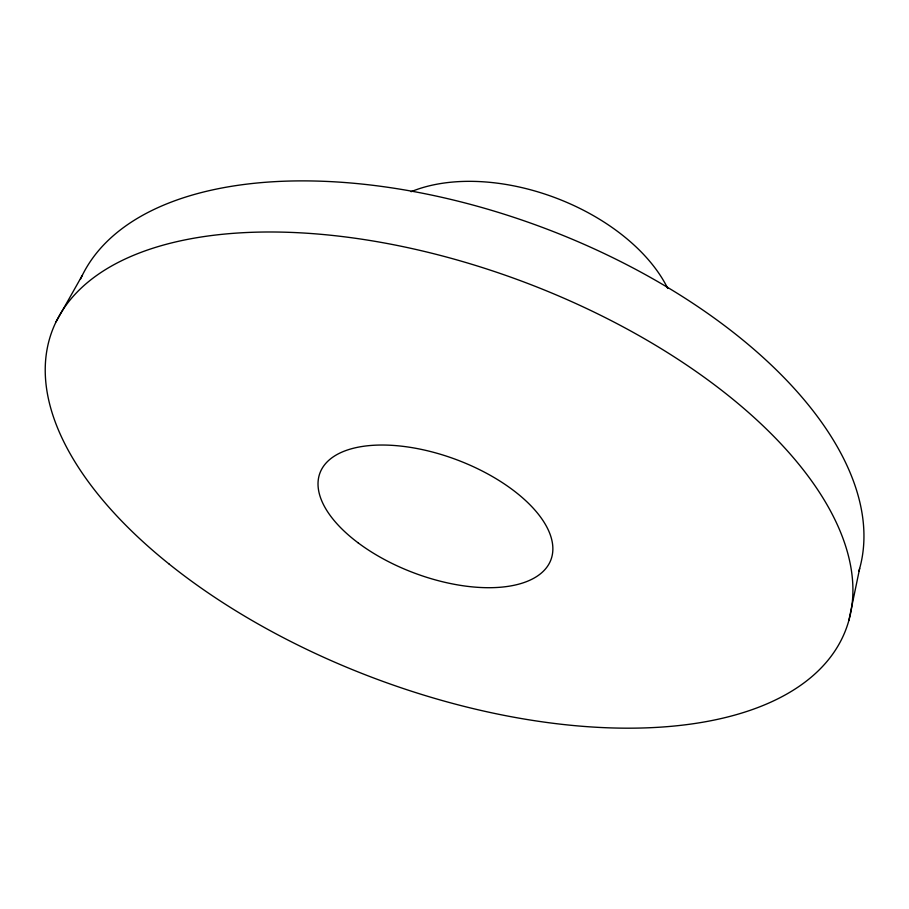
<?xml version="1.0" encoding="UTF-8"?>
<svg xmlns="http://www.w3.org/2000/svg" width="909" height="909" viewBox="0 0 909 909"><rect width="100%" height="100%" fill="white"/><g stroke="black" fill="none" stroke-linecap="round" stroke-linejoin="round"><path stroke-width="1.36" d="M848.858 620.483L859.675 568.443M56.074 321.786L82.219 275.495M80.469 279.233A415.902 217.955 20.6 0 1 543.23 227.704A415.902 217.955 20.6 0 1 858.903 571.091M411.095 191.708A163.29 98.865 20.6 0 1 667.763 288.46M169.222 564.137A424.037 211.774 20.6 0 0 841.155 640.22A424.037 211.774 20.6 0 0 336.83 235.908A424.037 211.774 20.6 0 0 169.222 564.137M358.214 542.912A123.374 60.483 20.6 0 0 550.661 560.444A123.374 60.483 20.6 0 0 397.415 445.751A123.374 60.483 20.6 0 0 358.214 542.912"/></g></svg>
